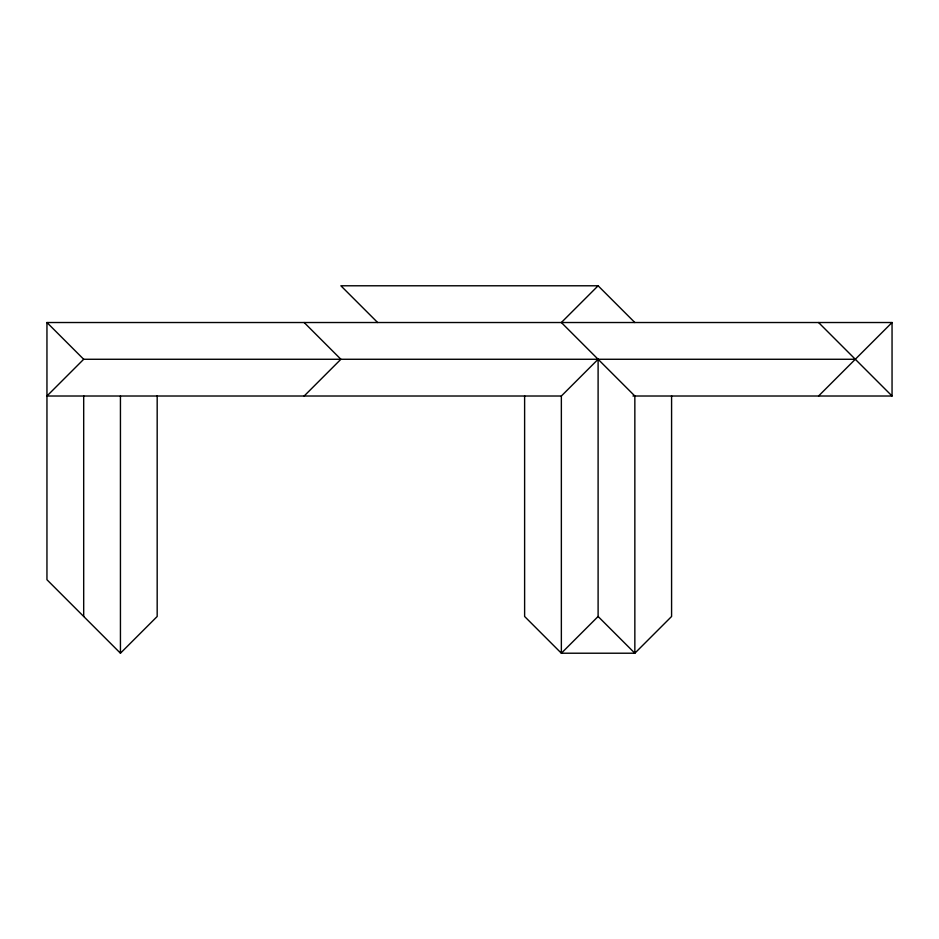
<?xml version="1.0" encoding="UTF-8"?>
<svg xmlns="http://www.w3.org/2000/svg" width="939" height="939" viewBox="0 0 939 939"><rect width="100%" height="100%" fill="white"/><g stroke="black" fill="none" stroke-linecap="round" stroke-linejoin="round"><path stroke-width="1.41" d="M855.312 359.273L83.688 359.273L46.95 396.012L561.358 396.012L598.108 359.273L598.108 616.477L634.846 653.215L671.585 616.477L671.585 395.8M304.154 396.012L340.892 359.273L304.154 322.523M632.968 396.012L892.05 396.012L892.05 322.523L46.95 322.523L46.95 579.727L120.438 653.215L157.177 616.477L157.177 395.8M634.846 322.523L598.108 285.785L561.358 322.523L634.846 396.012L634.846 653.215L561.358 653.215L524.619 616.477L524.619 395.8M598.108 616.477L561.358 653.215L561.358 396.012M818.562 396.012L892.05 322.523M598.108 285.785L340.892 285.785L377.642 322.523M818.562 322.523L892.05 396.012M46.95 322.523L83.688 359.273M120.438 396.012L120.438 653.215M83.688 395.8L83.688 616.477"/></g></svg>
